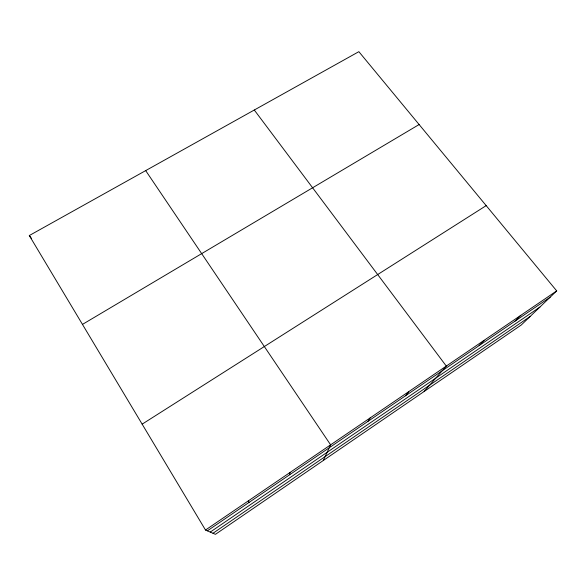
<?xml version="1.0" encoding="UTF-8"?>
<svg xmlns="http://www.w3.org/2000/svg" width="586" height="586" viewBox="0 0 586 586"><rect width="100%" height="100%" fill="white"/><g stroke="black" fill="none" stroke-linecap="round" stroke-linejoin="round"><path stroke-width="0.88" d="M289.674 474.733L290.019 472.484M323.318 460.486L330.621 444.84L145.687 170.614M367.854 421.444L370.176 417.906M405.483 395.792L408.72 391.653M424.125 391.492L446.298 366.067L254.295 110.014M479.084 345.63L484.043 340.363M515.065 321.106L520.829 315.319M556.7 290.89L521.298 324.981L215.436 534.329L205.503 530.037L29.3 235.543L358.859 51.671L556.7 290.89L205.503 530.037M212.989 533.267L530.132 316.477M207.363 530.843L550.173 297.175M210.249 532.088L539.918 307.049M142.149 424.154L486.182 205.627M82.465 324.402L419.122 124.54M29.3 235.543L31.366 238.26M248.332 500.876L249.057 502.422"/></g></svg>
